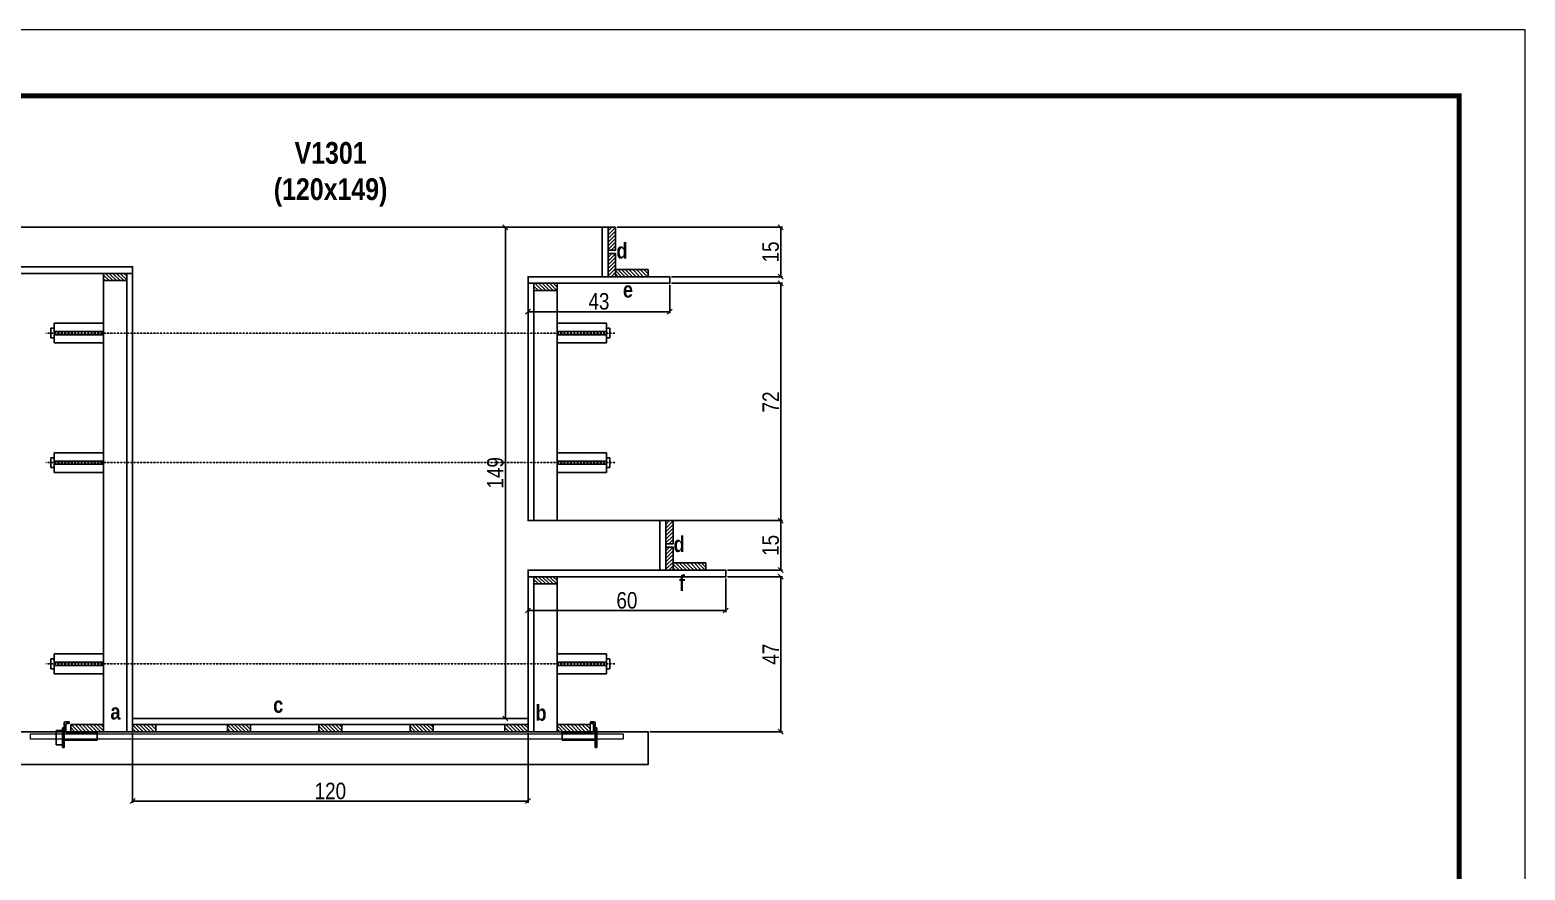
# Model space of a CAD drawing. Extents: x 3309 to 10384, y -2522 to 14608.
# Drawn here: x 5485 to 6393, y 12950 to 13459 of the extents above; entities that cross this region are included whole.
import ezdxf

# ---------------------------------------------------------------- set-up
doc = ezdxf.new("R2010")
doc.units = 0
doc.linetypes.add('DASHED', pattern=[0.75, 0.5, -0.25])
doc.linetypes.add('HIDDEN', pattern=[0.375, 0.25, -0.125])
for name, color, linetype in [('barrote', 251, 'Continuous'), ('COTA', 241, 'Continuous'), ('detalhes', 4, 'Continuous'), ('NOMENCLATURA', 7, 'Continuous'), ('Painéis', 200, 'Continuous'), ('presilha', 1, 'Continuous'), ('SARR_2.2x10', 60, 'Continuous'), ('SARR_2.2x7', 40, 'Continuous'), ('SARR_3.5x7', 81, 'Continuous'), ('TENSOR', 3, 'Continuous')]:
    doc.layers.add(name, color=color, linetype=linetype)
for name, color, linetype, lineweight in [('CONCRETO', 251, 'Continuous', 25), ('Folhas', 255, 'Continuous', 9), ('SARRAFO DE PRESSAO', 251, 'DASHED', 9), ('SCO-___-LAJ', 2, 'Continuous', 0)]:
    doc.layers.add(name, color=color, linetype=linetype, lineweight=lineweight)
doc.styles.add('COTA TECNICA 2X', font='techl___.ttf', dxfattribs={"height": 10})
doc.styles.add('TECNICA', font='techb___.ttf', dxfattribs={"height": 10})
doc.dimstyles.new('SECAO', dxfattribs={"dimscale": 0.333333, "dimtxt": 5, "dimasz": 9, "dimexe": 3, "dimexo": 3, "dimgap": 3, "dimtad": 1, "dimdec": 1, "dimlfac": 0.5, "dimzin": 12, "dimdsep": 46, "dimtxsty": 'COTA TECNICA 2X', "dimblk1": 'OBLIQUE', "dimblk2": 'OBLIQUE', "dimsah": 1, "dimcen": 0.9, "dimclrd": 4, "dimclre": 4, "dimclrt": 240, "dimadec": 1, "dimazin": 3, "dimtfac": 1, "dimtdec": 1, "dimtmove": 0, "dimatfit": 3, "dimfxl": 1, "dimtolj": 1, "dimtzin": 12, "dimarcsym": 0})
pattern_1 = [(135, (38783.2562, -110478.5723), (-1.122532015, -1.122532015), [])]
pattern_2 = [(135, (38703.6562, -110478.5723), (-1.122532015, -1.122532015), [])]
pattern_3 = [(135, (38840.8726, -110478.5723), (-1.122532015, -1.122532015), [])]

# ---------------------------------------------------------------- blocks, each defined once
blk = doc.blocks.new('9999999999')
at = {"layer": 'Folhas'}
blk.add_lwpolyline([(98138.98, 34190.21), (99623.98, 34190.21), (99623.98, 35240.21), (98138.98, 35240.21)], close=True, dxfattribs=at)
at = {"layer": 'Folhas', "color": 30, "const_width": 3}
blk.add_lwpolyline([(98213.98, 34230.21), (99583.98, 34230.21), (99583.98, 35200.21), (98213.98, 35200.21)], close=True, dxfattribs=at)
blk = doc.blocks.new('PRESILHA METÁLICA 1')
at = {"layer": 'presilha'}
for p, q in [((6, 15.5), (7.5, 15.5)), ((6, -2.5), (6, 15.5)), ((7.5, 10.6), (7.5, 19.9)), ((7.5, 15.5), (7.5, -2.5)), ((12, 21), (8.6, 21)), ((9, 11.6), (9, 18.9)), ((12, 19.5), (9.6, 19.5)), ((12, 21), (12, 19.5)), ((0, 13), (6, 13)), ((0, 13), (0, 0)), ((6, 0), (0, 0)), ((6, 13), (6, 0)), ((37.5, 4.1), (7.5, 4.1)), ((37.5, 11), (9.6, 11)), ((37.5, 11), (37.5, 4.1)), ((7.5, -2.5), (6, -2.5))]:
    blk.add_line(p, q, dxfattribs=at)
for centre, radius, start, end in [((8.6, 19.9), 1.14, 90, 180), ((9.6, 18.9), 0.57, 90, 180), ((9.6, 11.6), 0.57, 180, 270)]:
    blk.add_arc(centre, radius, start, end, dxfattribs=at)
blk = doc.blocks.new('_Oblique')
at = {"color": 0, "linetype": 'ByBlock', "lineweight": -2}
blk.add_line((-0.5, -0.5), (0.5, 0.5), dxfattribs=at)
blk = doc.blocks.new('*D34')
at = {"layer": 'COTA', "color": 4, "lineweight": -2, "transparency": 16777216}
for p, q in [((5787.72, 13126.6), (5787.72, 13106.1)), ((5907.72, 13126.6), (5907.72, 13106.1)), ((5907.72, 13107.1), (5787.72, 13107.1))]:
    blk.add_line(p, q, dxfattribs=at)
at = {"layer": 'Defpoints', "color": 0, "transparency": 16777216}
for p in [(5787.72, 13127.6), (5907.72, 13127.6), (5787.72, 13107.1)]:
    blk.add_point(p, dxfattribs=at)
at = {"layer": 'COTA', "color": 4, "lineweight": -2, "transparency": 16777216, "xscale": 3, "yscale": 3, "zscale": 3, "rotation": 180}
blk.add_blockref('_Oblique', (5787.72, 13107.1), dxfattribs=at)
at = {"layer": 'COTA', "color": 4, "lineweight": -2, "transparency": 16777216, "xscale": 3, "yscale": 3, "zscale": 3}
blk.add_blockref('_Oblique', (5907.72, 13107.1), dxfattribs=at)
at = {"layer": 'COTA', "color": 240, "transparency": 16777216, "insert": (5847.72, 13113.2), "char_height": 10, "attachment_point": 5, "style": 'COTA TECNICA 2X'}
blk.add_mtext('\\A1;60', dxfattribs=at)
blk = doc.blocks.new('*D37')
at = {"layer": 'COTA', "color": 4, "lineweight": -2, "transparency": 16777216}
for p, q in [((5908.72, 13127.6), (5942.09, 13127.6)), ((5941.09, 13033.6), (5941.09, 13127.6)), ((5861.58, 13033.6), (5942.09, 13033.6))]:
    blk.add_line(p, q, dxfattribs=at)
at = {"layer": 'Defpoints', "color": 0, "transparency": 16777216}
for p in [(5907.72, 13127.6), (5941.09, 13127.6), (5860.58, 13033.6)]:
    blk.add_point(p, dxfattribs=at)
at = {"layer": 'COTA', "color": 4, "lineweight": -2, "transparency": 16777216, "xscale": 3, "yscale": 3, "zscale": 3}
for p, rotation in [((5941.09, 13127.6), 90), ((5941.09, 13033.6), 270)]:
    blk.add_blockref('_Oblique', p, dxfattribs=dict(at, rotation=rotation))
at = {"layer": 'COTA', "color": 240, "transparency": 16777216, "insert": (5935.01, 13080.6), "char_height": 10, "attachment_point": 5, "rotation": 90, "style": 'COTA TECNICA 2X'}
blk.add_mtext('\\A1;47', dxfattribs=at)
blk = doc.blocks.new('*D38')
at = {"layer": 'COTA', "color": 4, "lineweight": -2, "transparency": 16777216}
for p, q in [((5872.32, 13161.6), (5942.09, 13161.6)), ((5941.09, 13131.6), (5941.09, 13161.6)), ((5908.72, 13131.6), (5942.09, 13131.6))]:
    blk.add_line(p, q, dxfattribs=at)
at = {"layer": 'Defpoints', "color": 0, "transparency": 16777216}
for p in [(5871.32, 13161.6), (5941.09, 13161.6), (5907.72, 13131.6)]:
    blk.add_point(p, dxfattribs=at)
at = {"layer": 'COTA', "color": 4, "lineweight": -2, "transparency": 16777216, "xscale": 3, "yscale": 3, "zscale": 3}
for p, rotation in [((5941.09, 13161.6), 90), ((5941.09, 13131.6), 270)]:
    blk.add_blockref('_Oblique', p, dxfattribs=dict(at, rotation=rotation))
at = {"layer": 'COTA', "color": 240, "transparency": 16777216, "insert": (5934.98, 13146.6), "char_height": 10, "attachment_point": 5, "rotation": 90, "style": 'COTA TECNICA 2X'}
blk.add_mtext('\\A1;15', dxfattribs=at)
blk = doc.blocks.new('*D39')
at = {"layer": 'COTA', "color": 4, "lineweight": -2, "transparency": 16777216}
for p, q in [((5874.72, 13305.6), (5942.09, 13305.6)), ((5941.09, 13161.6), (5941.09, 13305.6)), ((5872.32, 13161.6), (5942.09, 13161.6))]:
    blk.add_line(p, q, dxfattribs=at)
at = {"layer": 'Defpoints', "color": 0, "transparency": 16777216}
for p in [(5873.72, 13305.6), (5941.09, 13305.6), (5871.32, 13161.6)]:
    blk.add_point(p, dxfattribs=at)
at = {"layer": 'COTA', "color": 4, "lineweight": -2, "transparency": 16777216, "xscale": 3, "yscale": 3, "zscale": 3}
for p, rotation in [((5941.09, 13305.6), 90), ((5941.09, 13161.6), 270)]:
    blk.add_blockref('_Oblique', p, dxfattribs=dict(at, rotation=rotation))
at = {"layer": 'COTA', "color": 240, "transparency": 16777216, "insert": (5935.01, 13233.6), "char_height": 10, "attachment_point": 5, "rotation": 90, "style": 'COTA TECNICA 2X'}
blk.add_mtext('\\A1;72', dxfattribs=at)
blk = doc.blocks.new('*D40')
at = {"layer": 'COTA', "color": 4, "lineweight": -2, "transparency": 16777216}
for p, q in [((5841.72, 13339.6), (5942.09, 13339.6)), ((5941.09, 13309.6), (5941.09, 13339.6)), ((5874.72, 13309.6), (5942.09, 13309.6))]:
    blk.add_line(p, q, dxfattribs=at)
at = {"layer": 'Defpoints', "color": 0, "transparency": 16777216}
for p in [(5840.72, 13339.6), (5941.09, 13339.6), (5873.72, 13309.6)]:
    blk.add_point(p, dxfattribs=at)
at = {"layer": 'COTA', "color": 4, "lineweight": -2, "transparency": 16777216, "xscale": 3, "yscale": 3, "zscale": 3}
for p, rotation in [((5941.09, 13339.6), 90), ((5941.09, 13309.6), 270)]:
    blk.add_blockref('_Oblique', p, dxfattribs=dict(at, rotation=rotation))
at = {"layer": 'COTA', "color": 240, "transparency": 16777216, "insert": (5934.98, 13324.6), "char_height": 10, "attachment_point": 5, "rotation": 90, "style": 'COTA TECNICA 2X'}
blk.add_mtext('\\A1;15', dxfattribs=at)
blk = doc.blocks.new('PRESILHA METÁLICA 2')
at = {"layer": 'presilha'}
for p, q in [((-5.2, 23.5), (-5.2, 22)), ((-5.2, 23.5), (-1.9, 23.5)), ((-5.2, 22), (-2.8, 22)), ((-2.2, 14.1), (-2.2, 21.4)), ((0.8, 18), (-0.8, 18)), ((-0.8, 18), (-0.8, 0)), ((-0.8, 14.6), (-0.8, 22.4)), ((0.8, 0), (0.8, 18)), ((-30.8, 13.5), (-30.8, 6.6)), ((-30.8, 13.5), (-2.8, 13.5)), ((-30.8, 6.6), (-0.8, 6.6)), ((-0.8, 0), (0.8, 0))]:
    blk.add_line(p, q, dxfattribs=at)
for centre, radius, start, end in [((-2.8, 21.4), 0.57, 0, 90), ((-2.8, 14.1), 0.57, 270, 0), ((-1.9, 22.4), 1.14, 0, 90)]:
    blk.add_arc(centre, radius, start, end, dxfattribs=at)
blk = doc.blocks.new('*D41')
at = {"layer": 'COTA', "color": 4, "lineweight": -2, "transparency": 16777216}
for p, q in [((5547.72, 13032.6), (5547.72, 12990.47)), ((5787.72, 13032.6), (5787.72, 12990.47)), ((5547.72, 12991.47), (5787.72, 12991.47))]:
    blk.add_line(p, q, dxfattribs=at)
at = {"layer": 'Defpoints', "color": 0, "transparency": 16777216}
for p in [(5547.72, 13033.6), (5787.72, 13033.6), (5787.72, 12991.47)]:
    blk.add_point(p, dxfattribs=at)
at = {"layer": 'COTA', "color": 4, "lineweight": -2, "transparency": 16777216, "xscale": 3, "yscale": 3, "zscale": 3, "rotation": 180}
blk.add_blockref('_Oblique', (5547.72, 12991.47), dxfattribs=at)
at = {"layer": 'COTA', "color": 4, "lineweight": -2, "transparency": 16777216, "xscale": 3, "yscale": 3, "zscale": 3}
blk.add_blockref('_Oblique', (5787.72, 12991.47), dxfattribs=at)
at = {"layer": 'COTA', "color": 240, "transparency": 16777216, "insert": (5667.72, 12997.57), "char_height": 10, "attachment_point": 5, "style": 'COTA TECNICA 2X'}
blk.add_mtext('\\A1;120', dxfattribs=at)
blk = doc.blocks.new('*D42')
at = {"layer": 'COTA', "color": 4, "lineweight": -2, "transparency": 16777216}
for p, q in [((5787.72, 13304.6), (5787.72, 13287.37)), ((5873.72, 13304.6), (5873.72, 13287.37)), ((5873.72, 13288.37), (5787.72, 13288.37))]:
    blk.add_line(p, q, dxfattribs=at)
at = {"layer": 'Defpoints', "color": 0, "transparency": 16777216}
for p in [(5787.72, 13305.6), (5873.72, 13305.6), (5787.72, 13288.37)]:
    blk.add_point(p, dxfattribs=at)
at = {"layer": 'COTA', "color": 4, "lineweight": -2, "transparency": 16777216, "xscale": 3, "yscale": 3, "zscale": 3, "rotation": 180}
blk.add_blockref('_Oblique', (5787.72, 13288.37), dxfattribs=at)
at = {"layer": 'COTA', "color": 4, "lineweight": -2, "transparency": 16777216, "xscale": 3, "yscale": 3, "zscale": 3}
blk.add_blockref('_Oblique', (5873.72, 13288.37), dxfattribs=at)
at = {"layer": 'COTA', "color": 240, "transparency": 16777216, "insert": (5830.72, 13294.59), "char_height": 10, "attachment_point": 5, "style": 'COTA TECNICA 2X'}
blk.add_mtext('\\A1;43', dxfattribs=at)
blk = doc.blocks.new('*D43')
at = {"layer": 'COTA', "color": 4, "lineweight": -2, "transparency": 16777216}
for p, q in [((5786.72, 13339.6), (5772.97, 13339.6)), ((5773.97, 13041.6), (5773.97, 13339.6)), ((5786.72, 13041.6), (5772.97, 13041.6))]:
    blk.add_line(p, q, dxfattribs=at)
at = {"layer": 'Defpoints', "color": 0, "transparency": 16777216}
for p in [(5773.97, 13339.6), (5787.72, 13339.6), (5787.72, 13041.6)]:
    blk.add_point(p, dxfattribs=at)
at = {"layer": 'COTA', "color": 4, "lineweight": -2, "transparency": 16777216, "xscale": 3, "yscale": 3, "zscale": 3}
for p, rotation in [((5773.97, 13339.6), 90), ((5773.97, 13041.6), 270)]:
    blk.add_blockref('_Oblique', p, dxfattribs=dict(at, rotation=rotation))
at = {"layer": 'COTA', "color": 240, "transparency": 16777216, "insert": (5767.86, 13190.6), "char_height": 10, "attachment_point": 5, "rotation": 90, "style": 'COTA TECNICA 2X'}
blk.add_mtext('\\A1;149', dxfattribs=at)

msp = doc.modelspace()

# ---------------------------------------------------------------- hatches: boundary and pattern name
at = {"layer": 'SARR_2.2x10'}
h = msp.add_hatch(dxfattribs=at)
h.set_pattern_fill('ANSI31', color=256, scale=0.5, angle=90)
h.set_pattern_definition([(135, (38739.0562, -110202.5723), (-1.122532015, -1.122532015), [])])
h.paths.add_polyline_path([(5860.72, 13314), (5860.72, 13309.6), (5840.72, 13309.6), (5840.72, 13314)])
h = msp.add_hatch(dxfattribs=at)
h.set_pattern_fill('ANSI31', color=256, scale=0.5, angle=90)
h.set_pattern_definition([(135, (38774.0562, -110380.5723), (-1.122532015, -1.122532015), [])])
h.paths.add_polyline_path([(5895.72, 13136), (5895.72, 13131.6), (5875.72, 13131.6), (5875.72, 13136)])
h = msp.add_hatch(dxfattribs=at)
h.set_pattern_fill('ANSI31', color=256, scale=0.5, angle=90)
h.set_pattern_definition(pattern_2)
h.paths.add_polyline_path([(5510.12, 13038), (5510.12, 13033.6), (5530.12, 13033.6), (5530.12, 13038)])
h = msp.add_hatch(dxfattribs=at)
h.set_pattern_fill('ANSI31', color=256, scale=0.5, angle=90)
h.set_pattern_definition(pattern_2)
h.paths.add_polyline_path([(5825.32, 13038), (5825.32, 13033.6), (5805.32, 13033.6), (5805.32, 13038)])
at = {"layer": 'SARR_2.2x7'}
h = msp.add_hatch(dxfattribs=at)
h.set_pattern_fill('ANSI31', color=256, scale=0.5, angle=180)
h.set_pattern_definition([(225, (129352.8872, 46433.936), (1.122532015, -1.122532015), [])])
h.paths.add_polyline_path([(5836.32, 13325.6), (5840.72, 13325.6), (5840.72, 13339.6), (5836.32, 13339.6)])
h = msp.add_hatch(dxfattribs=at)
h.set_pattern_fill('ANSI31', color=256, scale=0.5, angle=180)
h.set_pattern_definition([(225, (129352.8872, 46417.936), (1.122532015, -1.122532015), [])])
h.paths.add_polyline_path([(5836.32, 13309.6), (5840.72, 13309.6), (5840.72, 13323.6), (5836.32, 13323.6)])
h = msp.add_hatch(dxfattribs=at)
h.set_pattern_fill('ANSI31', color=256, scale=0.5, angle=90)
h.set_pattern_definition([(135, (38717.6562, -110204.9723), (-1.122532015, -1.122532015), [])])
h.paths.add_polyline_path([(5544.12, 13311.6), (5544.12, 13307.2), (5530.12, 13307.2), (5530.12, 13311.6)])
h = msp.add_hatch(dxfattribs=at)
h.set_pattern_fill('ANSI31', color=256, scale=0.5, angle=90)
h.set_pattern_definition([(135, (38899.6562, -110210.9723), (-1.122532015, -1.122532015), [])])
h.paths.add_polyline_path([(5791.32, 13305.6), (5791.32, 13301.2), (5805.32, 13301.2), (5805.32, 13305.6)])
h = msp.add_hatch(dxfattribs=at)
h.set_pattern_fill('ANSI31', color=256, scale=0.5, angle=180)
h.set_pattern_definition([(225, (129387.8872, 46255.936), (1.122532015, -1.122532015), [])])
h.paths.add_polyline_path([(5871.32, 13147.6), (5875.72, 13147.6), (5875.72, 13161.6), (5871.32, 13161.6)])
h = msp.add_hatch(dxfattribs=at)
h.set_pattern_fill('ANSI31', color=256, scale=0.5, angle=180)
h.set_pattern_definition([(225, (129387.8872, 46239.936), (1.122532015, -1.122532015), [])])
h.paths.add_polyline_path([(5871.32, 13131.6), (5875.72, 13131.6), (5875.72, 13145.6), (5871.32, 13145.6)])
h = msp.add_hatch(dxfattribs=at)
h.set_pattern_fill('ANSI31', color=256, scale=0.5, angle=90)
h.set_pattern_definition([(135, (38899.6562, -110388.9723), (-1.122532015, -1.122532015), [])])
h.paths.add_polyline_path([(5791.32, 13127.6), (5791.32, 13123.2), (5805.32, 13123.2), (5805.32, 13127.6)])
h = msp.add_hatch(dxfattribs=at)
h.set_pattern_fill('ANSI31', color=256, scale=0.5, angle=90)
h.set_pattern_definition(pattern_1)
h.paths.add_polyline_path([(5561.72, 13033.6), (5561.72, 13038), (5547.72, 13038), (5547.72, 13033.6)])
h = msp.add_hatch(dxfattribs=at)
h.set_pattern_fill('ANSI31', color=256, scale=0.5, angle=90)
h.set_pattern_definition(pattern_3)
h.paths.add_polyline_path([(5619.33, 13033.6), (5619.33, 13038), (5605.33, 13038), (5605.33, 13033.6)])
h = msp.add_hatch(dxfattribs=at)
h.set_pattern_fill('ANSI31', color=256, scale=0.5, angle=90)
h.set_pattern_definition([(135, (38785.489, -110478.5723), (-1.122532015, -1.122532015), [])])
h.paths.add_polyline_path([(5660.72, 13033.6), (5660.72, 13038), (5674.72, 13038), (5674.72, 13033.6)])
h = msp.add_hatch(dxfattribs=at)
h.set_pattern_fill('ANSI31', color=256, scale=0.5, angle=90)
h.set_pattern_definition(pattern_3)
h.paths.add_polyline_path([(5716.1, 13033.6), (5716.1, 13038), (5730.1, 13038), (5730.1, 13033.6)])
h = msp.add_hatch(dxfattribs=at)
h.set_pattern_fill('ANSI31', color=256, scale=0.5, angle=90)
h.set_pattern_definition(pattern_1)
h.paths.add_polyline_path([(5773.72, 13033.6), (5773.72, 13038), (5787.72, 13038), (5787.72, 13033.6)])

# ---------------------------------------------------------------- linework, layer by layer
at = {"ltscale": 3}
for p, q in [((5498.12, 13278.41), (5498.12, 13272.41)), ((5500.12, 13278.41), (5498.12, 13278.41)), ((5500.12, 13281.41), (5500.12, 13269.41)), ((5500.12, 13281.41), (5530.12, 13281.41)), ((5835.32, 13281.41), (5805.32, 13281.41)), ((5835.32, 13281.41), (5835.32, 13269.41)), ((5837.32, 13278.41), (5835.32, 13278.41)), ((5837.32, 13278.41), (5837.32, 13272.41)), ((5500.12, 13272.41), (5498.12, 13272.41)), ((5530.12, 13276.41), (5500.12, 13276.41)), ((5530.12, 13274.41), (5500.12, 13274.41)), ((5500.12, 13269.41), (5530.12, 13269.41)), ((5805.32, 13276.41), (5835.32, 13276.41)), ((5805.32, 13274.41), (5835.32, 13274.41)), ((5835.32, 13269.41), (5805.32, 13269.41)), ((5835.32, 13272.41), (5837.32, 13272.41)), ((5498.12, 13199.79), (5498.12, 13193.79)), ((5500.12, 13199.79), (5498.12, 13199.79)), ((5500.12, 13202.79), (5500.12, 13190.79)), ((5500.12, 13202.79), (5530.12, 13202.79)), ((5530.12, 13197.79), (5500.12, 13197.79)), ((5530.12, 13195.79), (5500.12, 13195.79)), ((5835.32, 13202.79), (5805.32, 13202.79)), ((5805.32, 13197.79), (5835.32, 13197.79)), ((5805.32, 13195.79), (5835.32, 13195.79)), ((5835.32, 13202.79), (5835.32, 13190.79)), ((5837.32, 13199.79), (5835.32, 13199.79)), ((5837.32, 13199.79), (5837.32, 13193.79)), ((5500.12, 13193.79), (5498.12, 13193.79)), ((5500.12, 13190.79), (5530.12, 13190.79)), ((5835.32, 13190.79), (5805.32, 13190.79)), ((5835.32, 13193.79), (5837.32, 13193.79)), ((5498.12, 13077.77), (5498.12, 13071.77)), ((5500.12, 13077.77), (5498.12, 13077.77)), ((5500.12, 13080.77), (5500.12, 13068.77)), ((5500.12, 13080.77), (5530.12, 13080.77)), ((5835.32, 13080.77), (5805.32, 13080.77)), ((5835.32, 13080.77), (5835.32, 13068.77)), ((5837.32, 13077.77), (5835.32, 13077.77)), ((5837.32, 13077.77), (5837.32, 13071.77)), ((5500.12, 13071.77), (5498.12, 13071.77)), ((5530.12, 13075.77), (5500.12, 13075.77)), ((5530.12, 13073.77), (5500.12, 13073.77)), ((5500.12, 13068.77), (5530.12, 13068.77)), ((5805.32, 13075.77), (5835.32, 13075.77)), ((5805.32, 13073.77), (5835.32, 13073.77)), ((5835.32, 13068.77), (5805.32, 13068.77)), ((5835.32, 13071.77), (5837.32, 13071.77))]:
    msp.add_line(p, q, dxfattribs=at)
at = {"layer": 'barrote'}
msp.add_lwpolyline([(5476.66, 13013.6), (5860.58, 13013.6), (5860.58, 13033.6), (5476.66, 13033.6)], close=True, dxfattribs=at)
at = {"layer": 'CONCRETO', "linetype": 'Continuous'}
msp.add_lwpolyline([(5479.02, 13315.6), (5547.72, 13315.6), (5547.72, 13041.6), (5787.72, 13041.6), (5787.72, 13131.6), (5867.72, 13131.6), (5867.72, 13161.6), (5787.72, 13161.6), (5787.72, 13309.6), (5832.72, 13309.6), (5832.72, 13339.6), (5479.02, 13339.6)], dxfattribs=at)
at = {"layer": 'Painéis', "linetype": 'Continuous'}
for p, q in [((5873.72, 13309.6), (5873.72, 13305.6)), ((5907.72, 13131.6), (5907.72, 13127.6))]:
    msp.add_line(p, q, dxfattribs=at)
for points in [[(5836.32, 13309.6), (5836.32, 13339.6), (5832.72, 13339.6), (5832.72, 13309.6)], [(5544.12, 13033.6), (5544.12, 13311.6), (5547.72, 13311.6), (5547.72, 13033.6)], [(5871.32, 13131.6), (5871.32, 13161.6), (5867.72, 13161.6), (5867.72, 13131.6)], [(5787.72, 13041.6), (5547.72, 13041.6), (5547.72, 13038), (5787.72, 13038)]]:
    msp.add_lwpolyline(points, close=True, dxfattribs=at)
for points in [[(5479.02, 13311.6), (5547.72, 13311.6), (5547.72, 13315.6), (5479.02, 13315.6)], [(5873.72, 13305.6), (5787.72, 13305.6), (5787.72, 13309.6), (5873.72, 13309.6)], [(5907.72, 13127.6), (5787.72, 13127.6), (5787.72, 13131.6), (5907.72, 13131.6)]]:
    msp.add_lwpolyline(points, dxfattribs=at)
at = {"layer": 'Painéis', "linetype": 'Continuous', "elevation": 0}
for points in [[(5791.32, 13161.6), (5791.32, 13305.6), (5787.72, 13305.6), (5787.72, 13161.6)], [(5791.32, 13033.6), (5791.32, 13127.6), (5787.72, 13127.6), (5787.72, 13033.6)]]:
    msp.add_lwpolyline(points, close=True, dxfattribs=at)
at = {"layer": 'SARR_2.2x10'}
for points in [[(5860.72, 13314), (5840.72, 13314), (5840.72, 13309.6), (5860.72, 13309.6)], [(5895.72, 13136), (5875.72, 13136), (5875.72, 13131.6), (5895.72, 13131.6)], [(5510.12, 13038), (5530.12, 13038), (5530.12, 13033.6), (5510.12, 13033.6)], [(5825.32, 13038), (5805.32, 13038), (5805.32, 13033.6), (5825.32, 13033.6)]]:
    msp.add_lwpolyline(points, close=True, dxfattribs=at)
at = {"layer": 'SARR_2.2x7'}
for points in [[(5836.32, 13339.6), (5836.32, 13325.6), (5840.72, 13325.6), (5840.72, 13339.6)], [(5836.32, 13323.6), (5836.32, 13309.6), (5840.72, 13309.6), (5840.72, 13323.6)], [(5530.12, 13311.6), (5544.12, 13311.6), (5544.12, 13307.2), (5530.12, 13307.2)], [(5805.32, 13305.6), (5791.32, 13305.6), (5791.32, 13301.2), (5805.32, 13301.2)], [(5871.32, 13161.6), (5871.32, 13147.6), (5875.72, 13147.6), (5875.72, 13161.6)], [(5871.32, 13145.6), (5871.32, 13131.6), (5875.72, 13131.6), (5875.72, 13145.6)], [(5805.32, 13127.6), (5791.32, 13127.6), (5791.32, 13123.2), (5805.32, 13123.2)], [(5547.72, 13038), (5561.72, 13038), (5561.72, 13033.6), (5547.72, 13033.6)], [(5605.33, 13038), (5619.33, 13038), (5619.33, 13033.6), (5605.33, 13033.6)], [(5674.72, 13038), (5660.72, 13038), (5660.72, 13033.6), (5674.72, 13033.6)], [(5730.1, 13038), (5716.1, 13038), (5716.1, 13033.6), (5730.1, 13033.6)], [(5787.72, 13038), (5773.72, 13038), (5773.72, 13033.6), (5787.72, 13033.6)]]:
    msp.add_lwpolyline(points, close=True, dxfattribs=at)
at = {"layer": 'SARR_3.5x7'}
msp.add_lwpolyline([(5544.12, 13307.2), (5530.12, 13307.2), (5530.12, 13033.6), (5544.12, 13033.6)], close=True, dxfattribs=at)
at = {"layer": 'SARR_3.5x7', "elevation": 0}
for points in [[(5791.32, 13301.2), (5805.32, 13301.2), (5805.32, 13161.6), (5791.32, 13161.6)], [(5791.32, 13123.2), (5805.32, 13123.2), (5805.32, 13033.6), (5791.32, 13033.6)]]:
    msp.add_lwpolyline(points, close=True, dxfattribs=at)
at = {"layer": 'SCO-___-LAJ', "color": 1}
msp.add_lwpolyline([(5485.66, 13032.26), (5845.5, 13032.26), (5845.5, 13029.06), (5485.66, 13029.06)], close=True, dxfattribs=at)
at = {"layer": 'TENSOR', "linetype": 'HIDDEN', "ltscale": 0.5}
for p, q in [((5495.12, 13275.41), (5840.62, 13275.41)), ((5495.12, 13196.79), (5840.62, 13196.79)), ((5495.12, 13074.77), (5840.62, 13074.77))]:
    msp.add_line(p, q, dxfattribs=at)

# ---------------------------------------------------------------- block references
at = {"layer": 'presilha', "xscale": 0.6666666666666666, "yscale": 0.6666666666666666, "zscale": 0.6666666666666666}
for name, p in [('PRESILHA METÁLICA 1', (5501.25, 13025.63)), ('PRESILHA METÁLICA 2', (5829, 13023.96))]:
    msp.add_blockref(name, p, dxfattribs=at)
at = {"layer": 'SARRAFO DE PRESSAO', "color": 6, "linetype": 'ByBlock'}
msp.add_blockref('9999999999', (-93231.11, -21780.92), dxfattribs=at)

# ---------------------------------------------------------------- texts
at = {"layer": 'detalhes', "style": 'TECNICA'}
for s, p in [('d', (5841.35, 13320.59)), ('e', (5845.28, 13296.93)), ('d', (5876.05, 13142.59)), ('f', (5879.28, 13118.93)), ('c', (5633.01, 13045.07)), ('b', (5792.22, 13040.22)), ('a', (5534.24, 13040.96))]:
    msp.add_text(s, height=9.6, dxfattribs=at).set_placement(p)
at = {"layer": 'NOMENCLATURA', "insert": (5667.87, 13391.29), "char_height": 13.2, "attachment_point": 2, "style": 'TECNICA'}
msp.add_mtext_dynamic_manual_height_columns('V1301\\P(120x149)', width=300.2766, gutter_width=1, heights=[0], dxfattribs=at)

# ---------------------------------------------------------------- dimensions: what is measured, and where the dimension line sits
at = {"layer": 'COTA'}
for base, p1, p2, picture, middle in [((5773.97, 13339.6), (5787.72, 13041.6), (5787.72, 13339.6), '*D43', (5767.86, 13190.6)), ((5941.09, 13339.6), (5873.72, 13309.6), (5840.72, 13339.6), '*D40', (5934.98, 13324.6)), ((5941.09, 13305.6), (5871.32, 13161.6), (5873.72, 13305.6), '*D39', (5935.01, 13233.6)), ((5941.09, 13161.6), (5907.72, 13131.6), (5871.32, 13161.6), '*D38', (5934.98, 13146.6)), ((5941.09, 13127.6), (5860.58, 13033.6), (5907.72, 13127.6), '*D37', (5935.01, 13080.6))]:
    dim = msp.add_linear_dim(base=base, p1=p1, p2=p2, angle=90, dimstyle='SECAO', dxfattribs=at)
    dim.commit()
    dim.dimension.update_dxf_attribs({"geometry": picture, "text_midpoint": middle})
for base, p1, p2, picture, middle in [((5787.72, 13288.37), (5873.72, 13305.6), (5787.72, 13305.6), '*D42', (5830.72, 13294.59)), ((5787.72, 13107.1), (5907.72, 13127.6), (5787.72, 13127.6), '*D34', (5847.72, 13113.2)), ((5787.72, 12991.47), (5547.72, 13033.6), (5787.72, 13033.6), '*D41', (5667.72, 12997.57))]:
    dim = msp.add_linear_dim(base=base, p1=p1, p2=p2, dimstyle='SECAO', dxfattribs=at)
    dim.commit()
    dim.dimension.update_dxf_attribs({"geometry": picture, "text_midpoint": middle})

doc.saveas('drawing.dxf')
